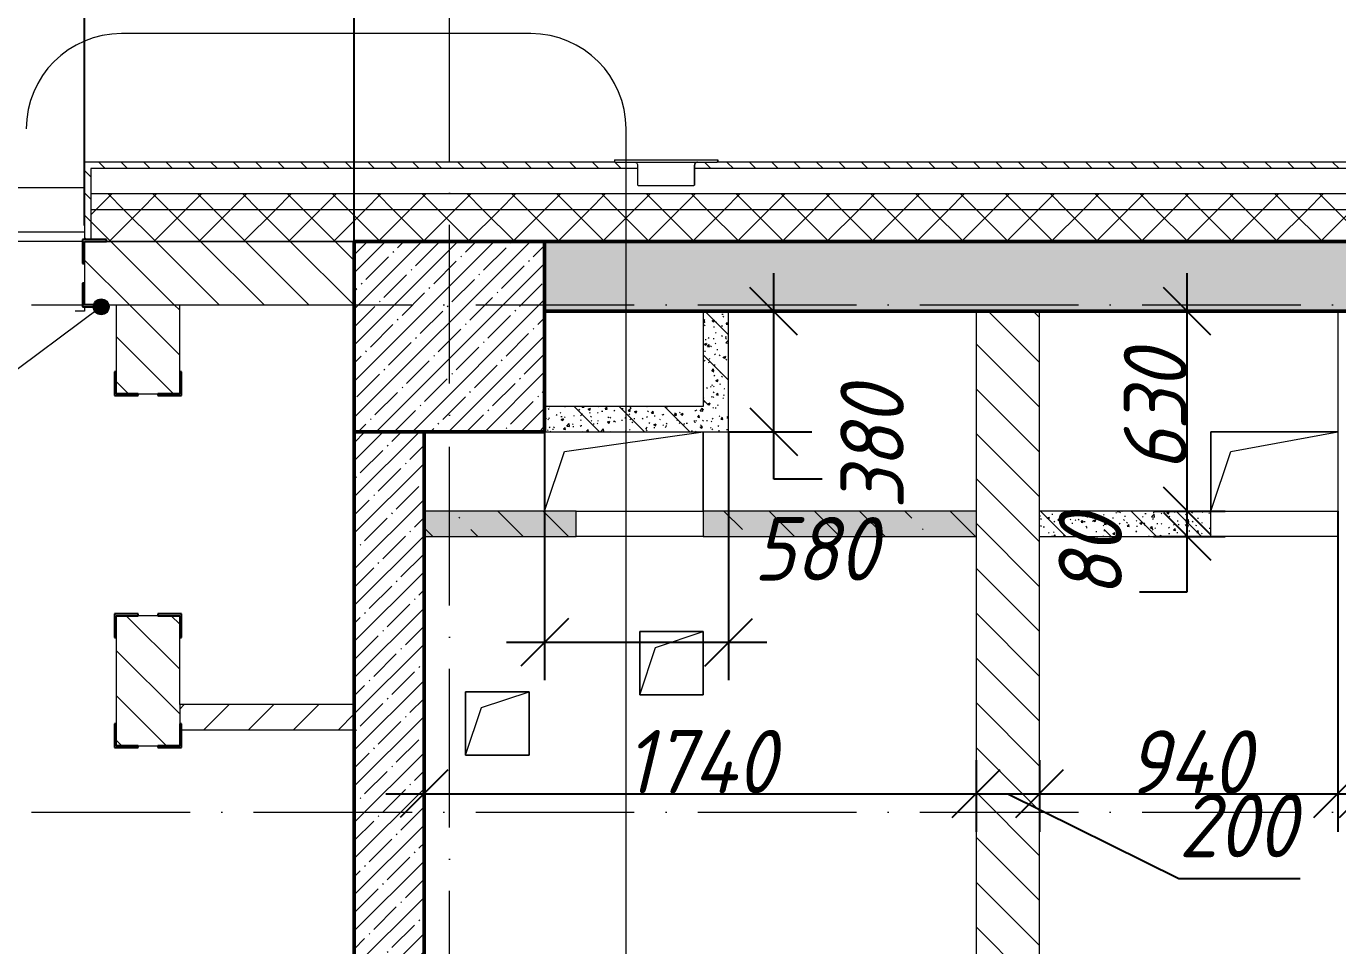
# Model space of a CAD drawing. Header units: millimetres. Extents: x -269418 to 201924, y -5890 to 98643.
# Drawn here: x 12676 to 16810, y 12979 to 15879 of the extents above; entities that cross this region are included whole.
import ezdxf

# ---------------------------------------------------------------- set-up
doc = ezdxf.new("R2010")
doc.units = ezdxf.units.MM
doc.linetypes.add('50_200_ШТРИХ_1Т_ш5_п1_п1_', pattern=[700, 500, -100, 0, -100])
for name, color, linetype, lineweight in [('A-ANNO-DIMS', 7, 'Continuous', 9), ('A-ANNO-SYMB', 7, 'Continuous', 9), ('A-DETL', 7, 'Continuous', 9), ('A-FLOR', 7, 'Continuous', 9), ('A-GENM', 7, 'Continuous', 9), ('A-GENM-1', 7, 'Continuous', 25), ('A-GENM-IDEN', 7, 'Continuous', 9), ('A-WALL', 7, 'Continuous', 5), ('A-WALL-1', 7, 'Continuous', 9), ('A-WALL-3', 7, 'Continuous', 50), ('A-WALL-FNSH-1', 7, 'Continuous', 9), ('A-WALL-PATT-2', 7, 'Continuous', 5), ('I-WALL', 7, 'Continuous', 5), ('S-COLS', 7, 'Continuous', 9), ('S-COLS-1', 7, 'Continuous', 5), ('S-COLS-2', 7, 'Continuous', 50), ('Оси-1', 7, '50_200_ШТРИХ_1Т_ш5_п1_п1_', 9)]:
    doc.layers.add(name, color=color, linetype=linetype, lineweight=lineweight)
for name, color, linetype, lineweight, true_color in [('A-WALL-2', 7, 'Continuous', 13, 0xce0000), ('A-WALL-FNSH-2', 7, 'Continuous', 13, 0xce0000), ('A-WALL-FNSH-3', 7, 'Continuous', 13, 0x008000), ('A-WALL-FNSH-4', 7, 'Continuous', 13, 0x0070df), ('A-WALL-PATT-1', 7, 'Continuous', 5, 0xce0000), ('A-WALL-PATT-3', 7, 'Continuous', 5, 0x008000), ('A-WALL-PATT-4', 7, 'Continuous', 5, 0x0070df)]:
    doc.layers.add(name, color=color, linetype=linetype, lineweight=lineweight, true_color=true_color)
doc.styles.add('ISOCPEUR_I_2', font='isocpeui.ttf', dxfattribs={"width": 0.9, "height": 200})
doc.dimstyles.new('ISO-2_0_0_9К_СРЕДНИЙ_1', dxfattribs={"dimscale": 304.8, "dimtxt": 199.196235, "dimasz": 0.492126, "dimexe": 0.393701, "dimexo": 0, "dimgap": 0, "dimtad": 1, "dimdec": 0, "dimzin": 0, "dimdsep": 46, "dimtxsty": 'ISOCPEUR_I_2', "dimblk1": 'OBLIQUE', "dimblk2": 'OBLIQUE', "dimsah": 1, "dimcen": 0.09, "dimdle": 0.393701, "dimazin": 0, "dimtfac": 1, "dimtdec": 4, "dimtix": 1, "dimtmove": 1, "dimatfit": 3, "dimfxl": 1, "dimtvp": 1, "dimtolj": 1, "dimtzin": 0, "dimarcsym": 2})
doc.dimstyles.new('ISO-2_0_0_9К_СРЕДНИЙ_2', dxfattribs={"dimscale": 304.8, "dimtxt": 199.196235, "dimasz": 0.492126, "dimexe": 0.393701, "dimexo": 0, "dimgap": 0, "dimtad": 1, "dimdec": 0, "dimzin": 0, "dimdsep": 46, "dimtxsty": 'ISOCPEUR_I_2', "dimblk1": 'OBLIQUE', "dimblk2": 'OBLIQUE', "dimsah": 1, "dimcen": 0.09, "dimdle": 0.393701, "dimazin": 0, "dimtfac": 1, "dimtdec": 4, "dimtix": 1, "dimtmove": 0, "dimatfit": 3, "dimfxl": 1, "dimtvp": 1, "dimtolj": 1, "dimtzin": 0, "dimarcsym": 2})
doc.dimstyles.new('ISO-2_0_0_9К_СРЕДНИЙ_ФОН', dxfattribs={"dimscale": 304.8, "dimtxt": 199.196235, "dimasz": 0.492126, "dimexe": 0.393701, "dimexo": 0, "dimgap": 0.164042, "dimtad": 1, "dimdec": 0, "dimdsep": 46, "dimtxsty": 'ISOCPEUR_I_2', "dimblk1": 'OBLIQUE', "dimblk2": 'OBLIQUE', "dimsah": 1, "dimcen": 0.09, "dimdle": 0.393701, "dimazin": 0, "dimtfac": 1, "dimtdec": 4, "dimtix": 1, "dimtmove": 0, "dimatfit": 3, "dimfxl": 1, "dimtvp": 1, "dimtfill": 1, "dimtolj": 1, "dimtzin": 0, "dimarcsym": 2})
pattern_1 = [(45, (0, 0), (-70.71068, 70.71068), []), (135, (0, 0), (-70.71068, -70.71068), [])]
pattern_2 = [(135, (0, 0), (-70.7107, -70.7107), [])]
pattern_3 = [(50, (0, 0), (72.87376, -6.37607), [7.62, -83.82]), (355, (0, 0), (-14.097, 76.42244), [6.096, -67.056]), (100.451, (6.07, -0.53), (58.77696, 70.04687), [6.476, -71.236]), (46.184, (0, 20.32), (108.43142, -16.81745), [11.43, -125.73]), (96.636, (9.04, 18.92), (94.961, 98.9709), [9.714, -106.854]), (351.184, (0, 20.32), (94.96227, 98.9702), [9.144, -100.584]), (21, (10.16, 15.24), (60.64565, -40.90654), [7.62, -83.82]), (326, (10.16, 15.24), (24.72083, 73.67493), [6.096, -67.056]), (71.451, (15.214, 11.83), (85.36689, 32.76874), [6.476, -71.236]), (37.5, (0, 0), (1.235525, 33.822432), [3.353, -62.89, 3.353, -64.719, -67.31]), (37.5, (0, 0), (1.235525, 33.822432), [-134.315, 3.353, -63.957]), (7.5, (0, 0), (26.728146, 40.07255), [3.353, -35.458, 3.353, -61.366, -25.654]), (7.5, (0, 0), (26.728146, 40.07255), [-103.53, 3.353, -22.301]), (327.5, (-22.657, 0), (54.236318, -2.292117), [3.353, -22.047, 3.353, -75.895, -105.156]), (327.5, (-22.657, 0), (54.236318, -2.292117), [-104.648, 3.353, -101.803]), (317.5, (-32.817, 0), (59.25158, 10.17014), [3.353, -29.667, 3.353, -49.276, -74.676]), (317.5, (-32.817, 0), (59.25158, 10.17014), [-85.649, 3.353, -71.323])]
pattern_4 = [(135, (0, 0), (-142.5612, -142.5612), []), (135, (142.56, 0), (-142.5612, -142.5612), [252.016, -50.403, 3.353, -47.05])]
pattern_5 = [(45, (0, 0), (-57.02463, 57.02463), []), (45, (57.025, 0), (-57.02463, 57.02463), [100.806, -20.161, 3.353, -16.808])]

# ---------------------------------------------------------------- blocks, each defined once
blk = doc.blocks.new('Уголок вложенный - Уголок вложенный-23964580-АР1_1_Кладочный план 3 этажа')
at = {"layer": 'A-GENM'}
for p, q in [((14783, 15441), (14783, 15380)), ((14856, 15457), (14856, 15453))]:
    blk.add_line(p, q, dxfattribs=at)
at = {"layer": 'A-GENM', "flags": 128}
for points in [[(14792, 15450), (14790, 15449.8), (14788.1, 15449.1), (14786.4, 15448), (14785, 15446.6), (14783.9, 15444.9), (14783.2, 15443), (14783, 15441)], [(14856, 15453), (14855.9, 15452.3), (14855.7, 15451.7), (14855.3, 15451.1), (14854.9, 15450.7), (14854.3, 15450.3), (14853.7, 15450.1), (14853, 15450)], [(14783, 15380), (14782.9, 15379.3), (14782.7, 15378.7), (14782.3, 15378.1), (14781.9, 15377.7), (14781.3, 15377.3), (14780.7, 15377.1), (14780, 15377)]]:
    blk.add_lwpolyline(points, dxfattribs=at)
blk = doc.blocks.new('Уголок вложенный - Уголок вложенный-V21-АР1_1_Кладочный план 3 этажа')
at = {"layer": 'A-GENM'}
for p, q in [((14530, 15457), (14856, 15457)), ((14530, 15457), (14530, 15453)), ((14533, 15450), (14853, 15450)), ((14603, 15441), (14603, 15380)), ((14783, 15380), (14783, 15441)), ((14856, 15453), (14856, 15457)), ((14606, 15377), (14780, 15377))]:
    blk.add_line(p, q, dxfattribs=at)
at = {"layer": 'A-GENM', "flags": 128}
for points in [[(14530, 15453), (14530.1, 15452.3), (14530.3, 15451.7), (14530.7, 15451.1), (14531.1, 15450.7), (14531.7, 15450.3), (14532.3, 15450.1), (14533, 15450)], [(14594, 15450), (14596, 15449.8), (14597.9, 15449.1), (14599.6, 15448), (14601, 15446.6), (14602.1, 15444.9), (14602.8, 15443), (14603, 15441)], [(14783, 15441), (14783.2, 15443), (14783.9, 15444.9), (14785, 15446.6), (14786.4, 15448), (14788.1, 15449.1), (14790, 15449.8), (14792, 15450)], [(14853, 15450), (14853.7, 15450.1), (14854.3, 15450.3), (14854.9, 15450.7), (14855.3, 15451.1), (14855.7, 15451.7), (14855.9, 15452.3), (14856, 15453)], [(14603, 15380), (14603.1, 15379.3), (14603.3, 15378.7), (14603.7, 15378.1), (14604.1, 15377.7), (14604.7, 15377.3), (14605.3, 15377.1), (14606, 15377)], [(14780, 15377), (14780.7, 15377.1), (14781.3, 15377.3), (14781.9, 15377.7), (14782.3, 15378.1), (14782.7, 15378.7), (14782.9, 15379.3), (14783, 15380)]]:
    blk.add_lwpolyline(points, dxfattribs=at)
blk = doc.blocks.new('AR_Отверстие прямоугольное _в плите_ - AR_Отверстие прямоугольное _в плите_-V23-АР1_1_Кладочный план 3 этажа')
at = {"layer": 'A-GENM'}
for p, q in [((-250, 125), (-250, -125)), ((-187.5, 62.5), (250, 125)), ((250, -125), (250, 125)), ((-250, -125), (-187.5, 62.5))]:
    blk.add_line(p, q, dxfattribs=at)
blk = doc.blocks.new('AR_Отверстие прямоугольное _в плите_ - AR_Отверстие прямоугольное _в плите_-24438191-АР1_1_Кладочный план 3 этажа')
at = {"layer": 'A-GENM'}
for p, q in [((200, 125), (-200, 125)), ((-200, 125), (-200, -125)), ((-137.5, 62.5), (200, 125)), ((-200, -125), (-137.5, 62.5))]:
    blk.add_line(p, q, dxfattribs=at)
blk = doc.blocks.new('AR_Отверстие прямоугольное _в плите_ - AR_Отверстие прямоугольное _в плите_-V24-АР1_1_Кладочный план 3 этажа')
at = {"layer": 'A-GENM'}
for p, q in [((100, 100), (-100, 100)), ((-100, 100), (-100, -100)), ((-50, 50), (100, 100)), ((100, -100), (100, 100)), ((-100, -100), (-50, 50)), ((-100, -100), (100, -100))]:
    blk.add_line(p, q, dxfattribs=at)
blk = doc.blocks.new('Колонна_Несущая_Прямоугольное сечение - 600х600-V50-АР1_1_Кладочный план 3 этажа')
at = {"layer": 'S-COLS-1'}
h = blk.add_hatch(dxfattribs=at)
h.set_pattern_fill('FP_33', color=256, style=0, pattern_type=2)
h.set_pattern_definition([(45, (-14010, -14900), (-57.02463, 57.02463), []), (45, (-13952.975, -14900), (-57.02463, 57.02463), [100.806, -20.161, 3.353, -16.808])])
h.paths.add_polyline_path([(-300, -300), (300, -300), (300, 300), (-300, 300)], flags=0)
at = {"layer": 'S-COLS-2'}
for p, q in [((300, 300), (-300, 300)), ((-300, 300), (-300, -300)), ((300, -300), (300, 300)), ((-300, -300), (300, -300))]:
    blk.add_line(p, q, dxfattribs=at)
blk = doc.blocks.new('Фахверк_СКБ_Уголок - Ф-11_200х2500 h-28441216-АР1_1_Кладочный план 3 этажа')
at = {"layer": 'A-GENM-1'}
for p, q in [((200, 156), (125, 156)), ((125, 156), (125, 81)), ((131, 81), (131, 150)), ((131, 150), (200, 150)), ((200, 150), (200, 156)), ((125, 81), (131, 81)), ((131, 19), (125, 19)), ((125, 19), (125, -56)), ((131, -50), (131, 19)), ((125, -56), (200, -56)), ((200, -50), (131, -50)), ((200, -56), (200, -50))]:
    blk.add_line(p, q, dxfattribs=at)
blk = doc.blocks.new('Фахверк_СКБ_Уголок - Ф-26_1_200х3950 h_все крепления развернуты-32688344-АР1_1_Кладочный план 3 этажа')
at = {"layer": 'A-GENM-1'}
for p, q in [((200, 156), (125, 156)), ((125, 156), (125, 81)), ((131, 81), (131, 150)), ((131, 150), (200, 150)), ((200, 150), (200, 156)), ((125, 81), (131, 81)), ((131, 19), (125, 19)), ((125, 19), (125, -56)), ((131, -50), (131, 19)), ((125, -56), (200, -56)), ((200, -50), (131, -50)), ((200, -56), (200, -50))]:
    blk.add_line(p, q, dxfattribs=at)
blk = doc.blocks.new('Фахверк_СКБ_Уголок - Ф-27_2_200х3380 h_верхнее крепление развернуто-33245193-АР1_1_Кладочный план 3 этажа')
at = {"layer": 'A-GENM-1'}
for p, q in [((200, 156), (125, 156)), ((125, 156), (125, 81)), ((131, 81), (131, 150)), ((131, 150), (200, 150)), ((200, 150), (200, 156)), ((125, 81), (131, 81)), ((131, 19), (125, 19)), ((125, 19), (125, -56)), ((131, -50), (131, 19)), ((125, -56), (200, -56)), ((200, -50), (131, -50)), ((200, -56), (200, -50))]:
    blk.add_line(p, q, dxfattribs=at)
blk = doc.blocks.new('_Oblique')
at = {"color": 0, "linetype": 'ByBlock', "lineweight": -2}
blk.add_line((-0.5, -0.5), (0.5, 0.5), dxfattribs=at)
blk = doc.blocks.new('DIMBLOCK308-АР1_1_Кладочный план 3 этажа')
at = {"layer": 'A-ANNO-DIMS', "color": 0, "lineweight": -2, "transparency": 16777216}
for p, q in [((16335.4, 14150), (16335.4, 14470)), ((16229.4, 14350), (16455.4, 14350)), ((16229.4, 14270), (16455.4, 14270)), ((16335.4, 14095.6), (16335.4, 14270)), ((16185.4, 14095.6), (16335.4, 14095.6))]:
    blk.add_line(p, q, dxfattribs=at)
at = {"layer": 'Defpoints', "color": 0, "transparency": 16777216}
for p in [(16229.4, 14350), (16335.4, 14350), (16229.4, 14270)]:
    blk.add_point(p, dxfattribs=at)
at = {"layer": 'A-ANNO-DIMS', "color": 0, "lineweight": -2, "transparency": 16777216, "xscale": 150, "yscale": 150, "zscale": 150}
for p, rotation in [((16335.4, 14350), 90), ((16335.4, 14270), 270)]:
    blk.add_blockref('_Oblique', p, dxfattribs=dict(at, rotation=rotation))
at = {"layer": 'A-ANNO-DIMS', "color": 0, "transparency": 16777216, "insert": (15930.2, 14077.2), "char_height": 200, "width": 303.391, "attachment_point": 1, "rotation": 90, "line_spacing_factor": 1.149209, "style": 'ISOCPEUR_I_2'}
blk.add_mtext('\\A1;80', dxfattribs=at)
blk = doc.blocks.new('DIMBLOCK309-АР1_1_Кладочный план 3 этажа')
at = {"layer": 'A-ANNO-DIMS', "color": 0, "lineweight": -2, "transparency": 16777216}
for p, q in [((16335.4, 14230), (16335.4, 15100)), ((16229.4, 14980), (16455.4, 14980)), ((16229.4, 14350), (16455.4, 14350))]:
    blk.add_line(p, q, dxfattribs=at)
at = {"layer": 'Defpoints', "color": 0, "transparency": 16777216}
for p in [(16229.4, 14980), (16335.4, 14980), (16229.4, 14350)]:
    blk.add_point(p, dxfattribs=at)
at = {"layer": 'A-ANNO-DIMS', "color": 0, "lineweight": -2, "transparency": 16777216, "xscale": 150, "yscale": 150, "zscale": 150}
for p, rotation in [((16335.4, 14980), 90), ((16335.4, 14350), 270)]:
    blk.add_blockref('_Oblique', p, dxfattribs=dict(at, rotation=rotation))
at = {"layer": 'A-ANNO-DIMS', "color": 0, "transparency": 16777216, "insert": (16235.4, 14665), "char_height": 200, "width": 455.087, "attachment_point": 5, "rotation": 90, "style": 'ISOCPEUR_I_2'}
blk.add_mtext('\\A1;630', dxfattribs=at)
blk = doc.blocks.new('DIMBLOCK310-АР1_1_Кладочный план 3 этажа')
at = {"layer": 'A-ANNO-DIMS', "color": 0, "lineweight": -2, "transparency": 16777216}
for p, q in [((13930, 13564.6), (13930, 13338.5)), ((15670, 13564.6), (15670, 13338.5)), ((13810, 13458.5), (15790, 13458.5))]:
    blk.add_line(p, q, dxfattribs=at)
at = {"layer": 'Defpoints', "color": 0, "transparency": 16777216}
for p in [(13930, 13564.6), (15670, 13564.6), (15670, 13458.5)]:
    blk.add_point(p, dxfattribs=at)
at = {"layer": 'A-ANNO-DIMS', "color": 0, "lineweight": -2, "transparency": 16777216, "xscale": 150, "yscale": 150, "zscale": 150, "rotation": 180}
blk.add_blockref('_Oblique', (13930, 13458.5), dxfattribs=at)
at = {"layer": 'A-ANNO-DIMS', "color": 0, "lineweight": -2, "transparency": 16777216, "xscale": 150, "yscale": 150, "zscale": 150}
blk.add_blockref('_Oblique', (15670, 13458.5), dxfattribs=at)
at = {"layer": 'A-ANNO-DIMS', "color": 0, "transparency": 16777216, "insert": (14800, 13559.8), "char_height": 200, "width": 579.201, "attachment_point": 5, "style": 'ISOCPEUR_I_2'}
blk.add_mtext('\\A1;1740', dxfattribs=at)
blk = doc.blocks.new('DIMBLOCK311-АР1_1_Кладочный план 3 этажа')
at = {"layer": 'A-ANNO-DIMS', "color": 0, "lineweight": -2, "transparency": 16777216}
for p, q in [((15670, 13564.6), (15670, 13338.5)), ((15870, 13564.6), (15870, 13338.5)), ((15550, 13458.5), (15990, 13458.5)), ((15770, 13458.5), (16308.7, 13191.5)), ((16308.7, 13191.5), (16691.1, 13191.5))]:
    blk.add_line(p, q, dxfattribs=at)
at = {"layer": 'Defpoints', "color": 0, "transparency": 16777216}
for p in [(15670, 13564.6), (15870, 13564.6), (15870, 13458.5)]:
    blk.add_point(p, dxfattribs=at)
at = {"layer": 'A-ANNO-DIMS', "color": 0, "lineweight": -2, "transparency": 16777216, "xscale": 150, "yscale": 150, "zscale": 150, "rotation": 180}
blk.add_blockref('_Oblique', (15670, 13458.5), dxfattribs=at)
at = {"layer": 'A-ANNO-DIMS', "color": 0, "lineweight": -2, "transparency": 16777216, "xscale": 150, "yscale": 150, "zscale": 150}
blk.add_blockref('_Oblique', (15870, 13458.5), dxfattribs=at)
at = {"layer": 'A-ANNO-DIMS', "color": 0, "transparency": 16777216, "insert": (16308.7, 13458.2), "char_height": 200, "width": 455.087, "attachment_point": 1, "line_spacing_factor": 1.149209, "style": 'ISOCPEUR_I_2'}
blk.add_mtext('\\A1;200', dxfattribs=at)
blk = doc.blocks.new('DIMBLOCK312-АР1_1_Кладочный план 3 этажа')
at = {"layer": 'A-ANNO-DIMS', "color": 0, "lineweight": -2, "transparency": 16777216}
for p, q in [((16810, 14350), (16810, 13338.5)), ((15870, 13564.6), (15870, 13338.5)), ((15750, 13458.5), (16930, 13458.5))]:
    blk.add_line(p, q, dxfattribs=at)
at = {"layer": 'Defpoints', "color": 0, "transparency": 16777216}
for p in [(16810, 14350), (15870, 13564.6), (16810, 13458.5)]:
    blk.add_point(p, dxfattribs=at)
at = {"layer": 'A-ANNO-DIMS', "color": 0, "lineweight": -2, "transparency": 16777216, "xscale": 150, "yscale": 150, "zscale": 150, "rotation": 180}
blk.add_blockref('_Oblique', (15870, 13458.5), dxfattribs=at)
at = {"layer": 'A-ANNO-DIMS', "color": 0, "lineweight": -2, "transparency": 16777216, "xscale": 150, "yscale": 150, "zscale": 150}
blk.add_blockref('_Oblique', (16810, 13458.5), dxfattribs=at)
at = {"layer": 'A-ANNO-DIMS', "color": 0, "transparency": 16777216, "insert": (16340, 13558.5), "char_height": 200, "width": 473.474, "attachment_point": 5, "style": 'ISOCPEUR_I_2'}
blk.add_mtext('\\A1;940', dxfattribs=at)
blk = doc.blocks.new('DIMBLOCK313-АР1_1_Кладочный план 3 этажа')
at = {"layer": 'A-ANNO-DIMS', "color": 0, "lineweight": -2, "transparency": 16777216}
for p, q in [((16810, 14350), (16810, 13338.5)), ((16890, 14270), (16890, 13338.5)), ((16690, 13458.5), (17010, 13458.5)), ((17296.9, 13458.5), (16890, 13458.5))]:
    blk.add_line(p, q, dxfattribs=at)
at = {"layer": 'Defpoints', "color": 0, "transparency": 16777216}
for p in [(16810, 14350), (16890, 14270), (16890, 13458.5)]:
    blk.add_point(p, dxfattribs=at)
at = {"layer": 'A-ANNO-DIMS', "color": 0, "lineweight": -2, "transparency": 16777216, "xscale": 150, "yscale": 150, "zscale": 150, "rotation": 180}
blk.add_blockref('_Oblique', (16810, 13458.5), dxfattribs=at)
at = {"layer": 'A-ANNO-DIMS', "color": 0, "lineweight": -2, "transparency": 16777216, "xscale": 150, "yscale": 150, "zscale": 150}
blk.add_blockref('_Oblique', (16890, 13458.5), dxfattribs=at)
at = {"layer": 'A-ANNO-DIMS', "color": 0, "transparency": 16777216, "insert": (17023.3, 13725.2), "char_height": 200, "width": 303.391, "attachment_point": 1, "line_spacing_factor": 1.149209, "style": 'ISOCPEUR_I_2'}
blk.add_mtext('\\A1;80', dxfattribs=at)
blk = doc.blocks.new('DIMBLOCK314-АР1_1_Кладочный план 3 этажа')
at = {"layer": 'A-ANNO-DIMS', "color": 0, "lineweight": -2, "transparency": 16777216}
for p, q in [((15032.4, 14480), (15032.4, 15100)), ((14926.3, 14980), (15152.4, 14980)), ((14890, 14600), (15152.4, 14600)), ((15032.4, 14450), (15032.4, 14600)), ((15184.6, 14450), (15032.4, 14450))]:
    blk.add_line(p, q, dxfattribs=at)
at = {"layer": 'Defpoints', "color": 0, "transparency": 16777216}
for p in [(14926.3, 14980), (15032.4, 14980), (14890, 14600)]:
    blk.add_point(p, dxfattribs=at)
at = {"layer": 'A-ANNO-DIMS', "color": 0, "lineweight": -2, "transparency": 16777216, "xscale": 150, "yscale": 150, "zscale": 150}
for p, rotation in [((15032.4, 14980), 90), ((15032.4, 14600), 270)]:
    blk.add_blockref('_Oblique', p, dxfattribs=dict(at, rotation=rotation))
at = {"layer": 'A-ANNO-DIMS', "color": 0, "transparency": 16777216, "insert": (15242.4, 14355.8), "char_height": 200, "width": 455.087, "attachment_point": 1, "rotation": 90, "line_spacing_factor": 1.149209, "style": 'ISOCPEUR_I_2'}
blk.add_mtext('\\A1;380', dxfattribs=at)
blk = doc.blocks.new('DIMBLOCK315-АР1_1_Кладочный план 3 этажа')
at = {"layer": 'A-ANNO-DIMS', "color": 0, "lineweight": -2, "transparency": 16777216}
for p, q in [((14310, 14600), (14310, 13816.3)), ((14890, 14600), (14890, 13816.3)), ((14190, 13936.3), (15010, 13936.3))]:
    blk.add_line(p, q, dxfattribs=at)
at = {"layer": 'Defpoints', "color": 0, "transparency": 16777216}
for p in [(14310, 14600), (14890, 14600), (14890, 13936.3)]:
    blk.add_point(p, dxfattribs=at)
at = {"layer": 'A-ANNO-DIMS', "color": 0, "lineweight": -2, "transparency": 16777216, "xscale": 150, "yscale": 150, "zscale": 150, "rotation": 180}
blk.add_blockref('_Oblique', (14310, 13936.3), dxfattribs=at)
at = {"layer": 'A-ANNO-DIMS', "color": 0, "lineweight": -2, "transparency": 16777216, "xscale": 150, "yscale": 150, "zscale": 150}
blk.add_blockref('_Oblique', (14890, 13936.3), dxfattribs=at)
at = {"layer": 'A-ANNO-DIMS', "color": 0, "transparency": 16777216, "insert": (14968.4, 14330.9), "char_height": 200, "width": 455.087, "attachment_point": 1, "line_spacing_factor": 1.149209, "style": 'ISOCPEUR_I_2'}
blk.add_mtext('\\A1;580', dxfattribs=at)
blk = doc.blocks.new('DIMBLOCK440-АР1_1_Кладочный план 3 этажа')
at = {"layer": 'A-ANNO-DIMS', "color": 0, "lineweight": -2, "transparency": 16777216}
for p, q in [((9760, 15250), (9760, 16567.1)), ((12860, 15250), (12860, 16567.1)), ((9640, 16447.1), (12980, 16447.1))]:
    blk.add_line(p, q, dxfattribs=at)
at = {"layer": 'Defpoints', "color": 0, "transparency": 16777216}
for p in [(12860, 16447.1), (9760, 15250), (12860, 15250)]:
    blk.add_point(p, dxfattribs=at)
at = {"layer": 'A-ANNO-DIMS', "color": 0, "lineweight": -2, "transparency": 16777216, "xscale": 150, "yscale": 150, "zscale": 150, "rotation": 180}
blk.add_blockref('_Oblique', (9760, 16447.1), dxfattribs=at)
at = {"layer": 'A-ANNO-DIMS', "color": 0, "lineweight": -2, "transparency": 16777216, "xscale": 150, "yscale": 150, "zscale": 150}
blk.add_blockref('_Oblique', (12860, 16447.1), dxfattribs=at)
at = {"layer": 'A-ANNO-DIMS', "color": 0, "transparency": 16777216, "insert": (11310, 16597.1), "char_height": 200, "width": 560.814, "attachment_point": 5, "style": 'ISOCPEUR_I_2', "bg_fill": 3, "box_fill_scale": 1.1, "bg_fill_color": 256, "bg_fill_true_color": 13158600, "bg_fill_transparency": 0}
blk.add_mtext('\\A1;3100', dxfattribs=at)
blk = doc.blocks.new('DIMBLOCK441-АР1_1_Кладочный план 3 этажа')
at = {"layer": 'A-ANNO-DIMS', "color": 0, "lineweight": -2, "transparency": 16777216}
for p, q in [((12860, 15250), (12860, 16567.1)), ((13710, 15200), (13710, 16567.1)), ((12740, 16447.1), (13830, 16447.1))]:
    blk.add_line(p, q, dxfattribs=at)
at = {"layer": 'Defpoints', "color": 0, "transparency": 16777216}
for p in [(13710, 16447.1), (12860, 15250), (13710, 15200)]:
    blk.add_point(p, dxfattribs=at)
at = {"layer": 'A-ANNO-DIMS', "color": 0, "lineweight": -2, "transparency": 16777216, "xscale": 150, "yscale": 150, "zscale": 150, "rotation": 180}
blk.add_blockref('_Oblique', (12860, 16447.1), dxfattribs=at)
at = {"layer": 'A-ANNO-DIMS', "color": 0, "lineweight": -2, "transparency": 16777216, "xscale": 150, "yscale": 150, "zscale": 150}
blk.add_blockref('_Oblique', (13710, 16447.1), dxfattribs=at)
at = {"layer": 'A-ANNO-DIMS', "color": 0, "transparency": 16777216, "insert": (13285, 16597.1), "char_height": 200, "width": 455.087, "attachment_point": 5, "style": 'ISOCPEUR_I_2', "bg_fill": 3, "box_fill_scale": 1.1, "bg_fill_color": 256, "bg_fill_true_color": 13158600, "bg_fill_transparency": 0}
blk.add_mtext('\\A1;850', dxfattribs=at)

msp = doc.modelspace()

# ---------------------------------------------------------------- hatches: boundary and pattern name
at = {"layer": 'A-GENM-IDEN'}
h = msp.add_hatch(color=256, dxfattribs=at)
edge = h.paths.add_edge_path(flags=0)
edge.add_arc((12912.3, 14994), 25, 0, 360)
at = {"layer": 'A-WALL-PATT-1'}
h = msp.add_hatch(dxfattribs=at)
h.set_pattern_fill('FP_1', color=256, style=0, pattern_type=2)
h.set_pattern_definition(pattern_2)
h.paths.add_polyline_path([(8191, 15000), (8260, 15000), (8260, 15200), (7660, 15200), (7660, 15000), (7960, 15000)], flags=0)
h.paths.add_polyline_path([(12860, 15000), (13710, 15000), (13710, 15200), (12860, 15200), (12860, 15069)], flags=0)
h.paths.add_polyline_path([(9691, 15000), (9760, 15000), (9760, 15200), (9160, 15200), (9160, 15000), (9229, 15000)], flags=0)
h = msp.add_hatch(dxfattribs=at)
h.set_pattern_fill('FP_1', color=256, style=0, pattern_type=2)
h.set_pattern_definition(pattern_2)
h.paths.add_polyline_path([(13010, 11100), (13160, 11100), (13160, 11150), (12960, 11150), (12960, 11100)], flags=0)
h.paths.add_polyline_path([(12960, 11850), (13160, 11850), (13160, 12030), (12960, 12030), (12960, 11919)], flags=0)
h.paths.add_polyline_path([(13160, 12730), (13160, 12910), (12960, 12910), (12960, 12730), (13091, 12730)], flags=0)
h.paths.add_polyline_path([(13029, 13610), (13160, 13610), (13160, 14019.9), (12960, 14019.9), (12960, 13610)], flags=0)
h.paths.add_polyline_path([(13091, 14719.9), (13160, 14719.9), (13160, 15000), (12960, 15000), (12960, 14719.9), (13029, 14719.9)], flags=0)
h = msp.add_hatch(dxfattribs=at)
h.set_pattern_fill('FP_1', color=256, style=0, pattern_type=2)
h.set_pattern_definition(pattern_2)
h.paths.add_polyline_path([(15870, 11100), (15870, 14980), (15670, 14980), (15670, 11100)], flags=0)
at = {"layer": 'A-WALL-PATT-2'}
h = msp.add_hatch(dxfattribs=at)
h.set_pattern_fill('FP_3', color=256, style=0, pattern_type=2)
h.set_pattern_definition([(135, (0, 0), (-35.35534, -35.35534), [])])
h.paths.add_polyline_path([(12880, 15206), (12880, 15430), (14603, 15430), (14602.1, 15444.9), (14599.6, 15448), (14596, 15449.8), (14594, 15450), (12860, 15450), (12860.5, 15206), (12861.2, 15206)], flags=0)
h.paths.add_polyline_path([(9160, 15206), (9180, 15206), (9180, 15430), (9740, 15430), (9740, 15206), (9760, 15206), (9760, 15450), (9160, 15450), (9160, 15231.7)], flags=0)
h.paths.add_polyline_path([(8258.8, 15206), (8260, 15206), (8260, 15450), (7660, 15450), (7660, 15430), (8240, 15430), (8240, 15206)], flags=0)
h.paths.add_polyline_path([(31431.1, 15430), (32110, 15430), (32110, 15450), (29980.1, 15449.1), (29977, 15446.6), (29975.2, 15443), (29975, 15441), (29975.2, 15430), (30077.3, 15430)], flags=0)
h.paths.add_polyline_path([(41930, 15430), (41930, 15450), (36310, 15450), (36310, 15430), (40908.1, 15430)], flags=0)
h.paths.add_polyline_path([(35410, 15430), (35410, 15450), (33010, 15450), (33010, 15430), (34138.8, 15430)], flags=0)
h.paths.add_polyline_path([(29344.8, 15430), (29345, 15430), (29344.1, 15444.9), (29341.6, 15448), (29338, 15449.8), (29336, 15450), (27824.2, 15450), (27824.2, 15430), (28723.4, 15430)], flags=0)
h.paths.add_polyline_path([(27761.2, 15430), (27761.2, 15450), (27099.2, 15450), (27099.2, 15430)], flags=0)
h.paths.add_polyline_path([(27036.2, 15430), (27036.2, 15450), (25479.9, 15449.1), (25476.8, 15446.6), (25475, 15443), (25474.8, 15441), (25475, 15430), (26015.7, 15430)], flags=0)
h.paths.add_polyline_path([(24544.6, 15430), (24544.8, 15430), (24543.9, 15444.9), (24541.4, 15448), (24537.8, 15449.8), (24535.8, 15450), (19958.1, 15449.1), (19955, 15446.6), (19953.2, 15443), (19953, 15437.5), (19953, 15430), (20600.3, 15430)], flags=0)
h.paths.add_polyline_path([(19323, 15430), (19322.1, 15444.9), (19319.6, 15448), (19316, 15449.8), (19314, 15450), (14788.1, 15449.1), (14785, 15446.6), (14783.2, 15443), (14783, 15432), (14783, 15430), (17892.6, 15430)], flags=0)
h.paths.add_polyline_path([(6760, 15430), (6760, 15450), (-110, 15450), (-110, 15430), (4354.1, 15430)], flags=0)
h = msp.add_hatch(dxfattribs=at)
h.set_pattern_fill('FP_2', color=256, style=0, pattern_type=2)
h.set_pattern_definition(pattern_1)
h.paths.add_polyline_path([(42060, 15300), (42060, 15350), (36310, 15350), (36310, 15300), (40908.1, 15300)], flags=0)
h.paths.add_polyline_path([(33010, 15300), (35410, 15300), (35410, 15350), (33010, 15350)], flags=0)
h.paths.add_polyline_path([(31805.2, 15300), (32110, 15300), (32110, 15350), (27824.2, 15350), (27824.2, 15300), (31431.1, 15300)], flags=0)
h.paths.add_polyline_path([(27761.2, 15300), (27761.2, 15350), (27099.2, 15350), (27099.2, 15300)], flags=0)
h.paths.add_polyline_path([(27036.2, 15300), (27036.2, 15350), (12880, 15350), (12880, 15300), (26015.7, 15300)], flags=0)
h.paths.add_polyline_path([(9740, 15300), (9740, 15350), (9180, 15350), (9180, 15300)], flags=0)
h.paths.add_polyline_path([(7960, 15300), (8240, 15300), (8240, 15350), (7660, 15350), (7660, 15300)], flags=0)
h.paths.add_polyline_path([(-45.9, 15300), (6760, 15300), (6760, 15350), (-110, 15350), (-110, 15300)], flags=0)
h = msp.add_hatch(dxfattribs=at)
h.set_pattern_fill('FP_2', color=256, style=0, pattern_type=2)
h.set_pattern_definition(pattern_1)
h.paths.add_polyline_path([(39554.2, 15200), (42160, 15200), (42160, 15300), (36310, 15300), (36310.5, 15206), (36379, 15206), (36379, 15200), (36846.5, 15200)], flags=0)
h.paths.add_polyline_path([(35341, 15200), (35341, 15206), (35410, 15206), (35410, 15300), (33010, 15300), (33010, 15200), (34138.8, 15200)], flags=0)
h.paths.add_polyline_path([(31431.1, 15200), (32110, 15200), (32110, 15300), (27824.2, 15300), (27824.2, 15263), (27830.2, 15263), (27830.2, 15200), (30610, 15200)], flags=0)
h.paths.add_polyline_path([(27093.2, 15200), (27767.2, 15200), (27767.2, 15206), (27785.5, 15206), (27785.5, 15215), (27761.2, 15215), (27761.2, 15300), (27099.2, 15300), (27099.2, 15215), (27074.2, 15215), (27074.9, 15206), (27093.2, 15206)], flags=0)
h.paths.add_polyline_path([(27030.2, 15200), (27030.2, 15263), (27036.2, 15263), (27036.2, 15300), (12880, 15300), (12880, 15206), (12929, 15206), (12929, 15200), (26692.6, 15200)], flags=0)
h.paths.add_polyline_path([(8191, 15200), (8191, 15206), (8240, 15206), (8240, 15300), (7660, 15300), (7660, 15206), (7729, 15206), (7729, 15200), (7960, 15200)], flags=0)
h.paths.add_polyline_path([(9691, 15200), (9691, 15206), (9740, 15206), (9740, 15300), (9180, 15300), (9180, 15206), (9229, 15206), (9229, 15200)], flags=0)
h.paths.add_polyline_path([(6160, 15200), (6760, 15200), (6760, 15300), (-110, 15300), (-110, 15200), (4660, 15200)], flags=0)
h.paths.add_polyline_path([(27796.9, 15206), (27824.2, 15206), (27824.2, 15215), (27796.2, 15215), (27796.9, 15210)], flags=0)
h.paths.add_polyline_path([(27036.2, 15206), (27063.5, 15206), (27063.5, 15215), (27036.2, 15215), (27036.2, 15210)], flags=0)
h = msp.add_hatch(dxfattribs=at)
h.set_pattern_fill('FP_4', color=256, style=0, pattern_type=2)
h.set_pattern_definition(pattern_5)
h.paths.add_polyline_path([(27070.5, 14980), (30010, 14980), (30010, 15200), (27796.2, 15200), (27795.5, 15091), (27786.2, 15091), (27786.2, 15200), (27074.2, 15200), (27073.5, 15091), (27064.2, 15091), (27064.2, 15200), (26410, 15200), (26410, 14980), (27069.2, 14980)], flags=0)
h.paths.add_polyline_path([(32110, 14980), (32110, 15200), (30610, 15200), (30610, 14980), (31431.1, 14980)], flags=0)
h.paths.add_polyline_path([(14310, 14980), (18110.3, 14980), (18110.3, 15200), (14310, 15200)], flags=0)
h.paths.add_polyline_path([(21910, 14980), (21910, 15200), (18710.3, 15200), (18710.3, 14980), (20600.3, 14980)], flags=0)
h.paths.add_polyline_path([(22510, 14980), (25810, 14980), (25810, 15200), (22510, 15200), (22510, 15022.5)], flags=0)
h = msp.add_hatch(dxfattribs=at)
h.set_pattern_fill('FP_4', color=256, style=0, pattern_type=2)
h.set_pattern_definition(pattern_5)
h.paths.add_polyline_path([(13710, 11400), (13930, 11400), (13930, 14600), (13710, 14600), (13710, 12371.8)], flags=0)
at = {"layer": 'A-WALL-PATT-3'}
h = msp.add_hatch(dxfattribs=at)
h.set_pattern_fill('FP_5', color=256, style=0, pattern_type=2)
h.set_pattern_definition([(45, (0, 0), (-70.7107, 70.7107), [])])
h.paths.add_polyline_path([(13710, 13660), (13710, 13740), (13160, 13740), (13160, 13679), (13166, 13679), (13166, 13660)], flags=0)
at = {"layer": 'A-WALL-PATT-4'}
h = msp.add_hatch(dxfattribs=at)
h.set_pattern_fill('FP_6', color=256, style=0, pattern_type=2)
h.set_pattern_definition(pattern_3)
h.paths.add_polyline_path([(14810, 14680), (14890, 14680), (14890, 14980), (14810, 14980)], flags=0)
h = msp.add_hatch(dxfattribs=at)
h.set_pattern_fill('FP_7', color=256, style=0, pattern_type=2)
h.set_pattern_definition(pattern_4)
h.paths.add_polyline_path([(14810, 14680), (14890, 14680), (14890, 14980), (14810, 14980)], flags=0)
h = msp.add_hatch(dxfattribs=at)
h.set_pattern_fill('FP_6', color=256, style=0, pattern_type=2)
h.set_pattern_definition(pattern_3)
h.paths.add_polyline_path([(14890, 14600), (14890, 14680), (14310, 14680), (14310, 14600)], flags=0)
h = msp.add_hatch(dxfattribs=at)
h.set_pattern_fill('FP_7', color=256, style=0, pattern_type=2)
h.set_pattern_definition(pattern_4)
h.paths.add_polyline_path([(14890, 14600), (14890, 14680), (14310, 14680), (14310, 14600)], flags=0)
h = msp.add_hatch(dxfattribs=at)
h.set_pattern_fill('FP_6', color=256, style=0, pattern_type=2)
h.set_pattern_definition(pattern_3)
h.paths.add_polyline_path([(15184.9, 14270), (15670, 14270), (15670, 14350), (14810, 14350), (14810, 14270)], flags=0)
h.paths.add_polyline_path([(14410, 14270), (14410, 14350), (13930, 14350), (13930, 14270)], flags=0)
h = msp.add_hatch(dxfattribs=at)
h.set_pattern_fill('FP_7', color=256, style=0, pattern_type=2)
h.set_pattern_definition(pattern_4)
h.paths.add_polyline_path([(15184.9, 14270), (15670, 14270), (15670, 14350), (14810, 14350), (14810, 14270)], flags=0)
h.paths.add_polyline_path([(14410, 14270), (14410, 14350), (13930, 14350), (13930, 14270)], flags=0)
h = msp.add_hatch(dxfattribs=at)
h.set_pattern_fill('FP_6', color=256, style=0, pattern_type=2)
h.set_pattern_definition(pattern_3)
h.paths.add_polyline_path([(16410, 14270), (16410, 14350), (15870, 14350), (15870, 14270)], flags=0)
h = msp.add_hatch(dxfattribs=at)
h.set_pattern_fill('FP_7', color=256, style=0, pattern_type=2)
h.set_pattern_definition(pattern_4)
h.paths.add_polyline_path([(16410, 14270), (16410, 14350), (15870, 14350), (15870, 14270)], flags=0)

# ---------------------------------------------------------------- linework, layer by layer
at = {"layer": 'A-ANNO-SYMB'}
for p, q in [((14267, 15855.4), (12976.3, 15855.4)), ((14567, 10896.5), (14567, 15555.4))]:
    msp.add_line(p, q, dxfattribs=at)
for centre, start, end in [((12976.3, 15555.4), 90, 180), ((14267, 15555.4), 0, 90)]:
    msp.add_arc(centre, 300, start, end, dxfattribs=at)
at = {"layer": 'A-DETL'}
msp.add_line((27036.2, 15350), (12880, 15350), dxfattribs=at)
at = {"layer": 'A-FLOR'}
for p, q in [((14310, 14350), (14310, 14600)), ((14810, 14600), (14810, 14350)), ((16410, 14600), (16810, 14600)), ((16410, 14350), (16410, 14600)), ((14610, 13970), (14810, 13970)), ((14610, 13770), (14610, 13970)), ((14810, 13970), (14810, 13770)), ((14061, 13780), (14261, 13780)), ((14061, 13580), (14061, 13780)), ((14261, 13780), (14261, 13580)), ((14810, 13770), (14610, 13770)), ((14261, 13580), (14061, 13580))]:
    msp.add_line(p, q, dxfattribs=at)
at = {"layer": 'A-GENM-IDEN'}
msp.add_line((12912.3, 14994), (12459.6, 14656.8), dxfattribs=at)
msp.add_circle((12912.3, 14994), 25, dxfattribs=at)
at = {"layer": 'A-WALL'}
for p, q in [((12880, 15430), (12880, 15206)), ((14603, 15430), (12880, 15430)), ((19323, 15430), (14783, 15430)), ((27036.2, 15300), (12880, 15300))]:
    msp.add_line(p, q, dxfattribs=at)
at = {"layer": 'A-WALL-1'}
for p, q in [((12929, 15200), (13710, 15200)), ((14310, 15200), (18110.3, 15200))]:
    msp.add_line(p, q, dxfattribs=at)
at = {"layer": 'A-WALL-2'}
for p, q in [((13710, 15200), (12929, 15200)), ((12860, 15131), (12860, 15069)), ((12929, 15000), (12960, 15000)), ((13160, 15000), (13710, 15000))]:
    msp.add_line(p, q, dxfattribs=at)
at = {"layer": 'A-WALL-3'}
for p, q in [((18110.3, 15200), (14310, 15200)), ((14310, 14980), (18110.3, 14980)), ((13710, 14600), (13710, 11400)), ((13930, 11400), (13930, 14600))]:
    msp.add_line(p, q, dxfattribs=at)
at = {"layer": 'A-WALL-FNSH-1'}
for p, q in [((14533, 15450), (12860, 15450)), ((12860, 15450), (12860, 15206)), ((19253, 15450), (14853, 15450))]:
    msp.add_line(p, q, dxfattribs=at)
at = {"layer": 'A-WALL-FNSH-2'}
for p, q in [((12960, 15000), (12960, 14788.9)), ((13160, 14788.9), (13160, 15000)), ((15670, 14980), (15670, 11100)), ((15870, 11100), (15870, 14980)), ((13029, 14719.9), (13091, 14719.9)), ((13091, 14019.9), (13029, 14019.9)), ((12960, 13950.9), (12960, 13679)), ((13160, 13740), (13160, 13950.9)), ((13029, 13610), (13091, 13610))]:
    msp.add_line(p, q, dxfattribs=at)
at = {"layer": 'A-WALL-FNSH-3'}
for p, q in [((13710, 13740), (13160, 13740)), ((13160, 13740), (13160, 13679)), ((13166, 13660), (13710, 13660))]:
    msp.add_line(p, q, dxfattribs=at)
at = {"layer": 'A-WALL-FNSH-4'}
for p, q in [((14810, 14980), (14810, 14680)), ((14890, 14600), (14890, 14980)), ((16810, 14980), (16810, 14350)), ((14810, 14680), (14310, 14680)), ((14310, 14600), (14890, 14600)), ((14410, 14350), (13930, 14350)), ((14410, 14270), (14410, 14350)), ((15670, 14350), (14810, 14350)), ((14810, 14350), (14810, 14270)), ((16410, 14350), (15870, 14350)), ((16410, 14270), (16410, 14350)), ((13930, 14270), (14410, 14270)), ((14810, 14270), (15670, 14270)), ((15870, 14270), (16410, 14270))]:
    msp.add_line(p, q, dxfattribs=at)
at = {"layer": 'I-WALL'}
for p, q in [((9760, 15370), (12860, 15370)), ((9760, 15230), (12860, 15230)), ((12854, 15200), (9766, 15200)), ((12860, 14980), (12830, 14980)), ((12860, 14994), (12860, 14980)), ((14410, 14350), (14810, 14350)), ((16410, 14350), (16810, 14350)), ((14810, 14270), (14410, 14270)), ((16810, 14270), (16410, 14270))]:
    msp.add_line(p, q, dxfattribs=at)
at = {"layer": 'Оси-1'}
for p, q in [((14010, -4150), (14010, 28636.9)), ((-6210, 15000), (125951.6, 15000)), ((-6210, 13400), (125951.6, 13400))]:
    msp.add_line(p, q, dxfattribs=at)

# ---------------------------------------------------------------- block references
at = {"layer": 'A-GENM'}
for name, p in [('Уголок вложенный - Уголок вложенный-V21-АР1_1_Кладочный план 3 этажа', (0, 0)), ('Уголок вложенный - Уголок вложенный-23964580-АР1_1_Кладочный план 3 этажа', (0, 0)), ('AR_Отверстие прямоугольное _в плите_ - AR_Отверстие прямоугольное _в плите_-V23-АР1_1_Кладочный план 3 этажа', (14560, 14475)), ('AR_Отверстие прямоугольное _в плите_ - AR_Отверстие прямоугольное _в плите_-24438191-АР1_1_Кладочный план 3 этажа', (16610, 14475)), ('AR_Отверстие прямоугольное _в плите_ - AR_Отверстие прямоугольное _в плите_-V24-АР1_1_Кладочный план 3 этажа', (14710, 13870)), ('AR_Отверстие прямоугольное _в плите_ - AR_Отверстие прямоугольное _в плите_-V24-АР1_1_Кладочный план 3 этажа', (14161, 13680))]:
    msp.add_blockref(name, p, dxfattribs=at)
at = {"layer": 'A-GENM-1'}
msp.add_blockref('Фахверк_СКБ_Уголок - Ф-11_200х2500 h-28441216-АР1_1_Кладочный план 3 этажа', (12729, 15050), dxfattribs=at)
for name, p, rotation in [('Фахверк_СКБ_Уголок - Ф-27_2_200х3380 h_верхнее крепление развернуто-33245193-АР1_1_Кладочный план 3 этажа', (13110, 14588.9), 89.99999999999991), ('Фахверк_СКБ_Уголок - Ф-26_1_200х3950 h_все крепления развернуты-32688344-АР1_1_Кладочный план 3 этажа', (13010, 14150.9), 269.9999999999999), ('Фахверк_СКБ_Уголок - Ф-26_1_200х3950 h_все крепления развернуты-32688344-АР1_1_Кладочный план 3 этажа', (13110, 13479), 89.99999999999991)]:
    msp.add_blockref(name, p, dxfattribs=dict(at, rotation=rotation))
at = {"layer": 'S-COLS'}
msp.add_blockref('Колонна_Несущая_Прямоугольное сечение - 600х600-V50-АР1_1_Кладочный план 3 этажа', (14010, 14900), dxfattribs=at)

# ---------------------------------------------------------------- dimensions: what is measured, and where the dimension line sits
at = {"layer": 'A-ANNO-DIMS'}
for base, p1, p2, override, picture, middle in [((15032.4, 14980), (14890, 14600), (14926.3, 14980), {"dimpost": '<>', "dimfxl": 381.729838}, 'DIMBLOCK314-АР1_1_Кладочный план 3 этажа', (15375.7, 14572.3)), ((16335.4, 14350), (16229.4, 14270), (16229.4, 14350), {"dimpost": '<>', "dimfxl": 80}, 'DIMBLOCK308-АР1_1_Кладочный план 3 этажа', (16207.5, 14095.6))]:
    dim = msp.add_linear_dim(base=base, p1=p1, p2=p2, angle=90, dimstyle='ISO-2_0_0_9К_СРЕДНИЙ_1', override=override, dxfattribs=at)
    dim.commit()
    dim.dimension.update_dxf_attribs({"geometry": picture, "text_midpoint": middle, "dimtype": 160, "text_rotation": 90})
dim = msp.add_linear_dim(base=(16335.4, 14980), p1=(16229.4, 14350), p2=(16229.4, 14980), angle=90, dimstyle='ISO-2_0_0_9К_СРЕДНИЙ_2', override={"dimpost": '<>', "dimfxl": 630}, dxfattribs=at)
dim.commit()
dim.dimension.update_dxf_attribs({"geometry": 'DIMBLOCK309-АР1_1_Кладочный план 3 этажа', "text_midpoint": (16235.4, 14665)})
for base, p1, p2, override, picture, middle in [((14890, 13936.3), (14310, 14600), (14890, 14600), {"dimpost": '<>', "dimfxl": 580}, 'DIMBLOCK315-АР1_1_Кладочный план 3 этажа', (15196, 14064.3)), ((16890, 13458.5), (16810, 14350), (16890, 14270), {"dimpost": '<>', "dimfxl": 113.137085}, 'DIMBLOCK313-АР1_1_Кладочный план 3 этажа', (17175, 13586.5)), ((15870, 13458.5), (15670, 13564.6), (15870, 13564.6), {"dimpost": '<>', "dimfxl": 200}, 'DIMBLOCK311-АР1_1_Кладочный план 3 этажа', (16308.7, 13191.5))]:
    dim = msp.add_linear_dim(base=base, p1=p1, p2=p2, dimstyle='ISO-2_0_0_9К_СРЕДНИЙ_1', override=override, dxfattribs=at)
    dim.commit()
    dim.dimension.update_dxf_attribs({"geometry": picture, "text_midpoint": middle, "dimtype": 160})
for base, p1, p2, override, picture, middle in [((16810, 13458.5), (15870, 13564.6), (16810, 14350), {"dimpost": '<>', "dimfxl": 1224.945364}, 'DIMBLOCK312-АР1_1_Кладочный план 3 этажа', (16340, 13558.5)), ((15670, 13458.5), (13930, 13564.6), (15670, 13564.6), {"dimpost": '<>', "dimfxl": 1739.999995}, 'DIMBLOCK310-АР1_1_Кладочный план 3 этажа', (14800, 13559.8))]:
    dim = msp.add_linear_dim(base=base, p1=p1, p2=p2, dimstyle='ISO-2_0_0_9К_СРЕДНИЙ_2', override=override, dxfattribs=at)
    dim.commit()
    dim.dimension.update_dxf_attribs({"geometry": picture, "text_midpoint": middle})

# ---------------------------------------------------------------- next in the draw order: dimensions: what is measured, and where the dimension line sits
dim = msp.add_linear_dim(base=(12860, 16447.1), p1=(9760, 15250), p2=(12860, 15250), dimstyle='ISO-2_0_0_9К_СРЕДНИЙ_ФОН', override={"dimpost": '<>', "dimfxl": 3100}, dxfattribs=at)
dim.commit()
dim.dimension.update_dxf_attribs({"geometry": 'DIMBLOCK440-АР1_1_Кладочный план 3 этажа', "text_midpoint": (11310, 16597.1)})

# ---------------------------------------------------------------- next in the draw order: dimensions: what is measured, and where the dimension line sits
dim = msp.add_linear_dim(base=(13710, 16447.1), p1=(12860, 15250), p2=(13710, 15200), dimstyle='ISO-2_0_0_9К_СРЕДНИЙ_ФОН', override={"dimpost": '<>', "dimfxl": 851.469291}, dxfattribs=at)
dim.commit()
dim.dimension.update_dxf_attribs({"geometry": 'DIMBLOCK441-АР1_1_Кладочный план 3 этажа', "text_midpoint": (13285, 16597.1)})

doc.saveas('drawing.dxf')
